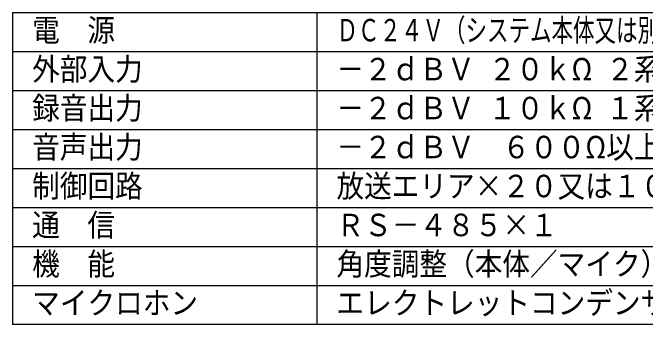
# Model space of a CAD drawing. Units: millimetres, scale not verified. Extents: x -63 to 62, y -56 to 57.
# Drawn here: x -62.5 to 18.6, y -56.4 to -16.4 of the extents above; entities that cross this region are included whole.
import ezdxf
from ezdxf.enums import TextEntityAlignment as Align

# ---------------------------------------------------------------- set-up
doc = ezdxf.new("R2010")
doc.units = ezdxf.units.MM
doc.header["$LTSCALE"] = 0.189891
doc.layers.add('0-0_MOJI1', color=2, linetype='Continuous')
doc.layers.add('0-3_WAKU', color=3, linetype='Continuous')
doc.styles.add('ＭＳ ゴシック', font='')
doc.styles.get('ＭＳ ゴシック').set_extended_font_data('MS Gothic')

msp = doc.modelspace()

# ---------------------------------------------------------------- linework, layer by layer
at = {"layer": '0-3_WAKU', "color": 4}
for p, q in [((-62.5071, -16.3875), (62.493, -16.3875)), ((-62.5071, -16.3875), (-62.5071, -56.3876)), ((-23.5071, -16.3875), (-23.5071, -56.3876)), ((62.493, -56.3876), (-62.5071, -56.3876))]:
    msp.add_line(p, q, dxfattribs=at)
at = {"layer": '0-3_WAKU', "color": 1}
for p, q in [((-62.5071, -21.3875), (62.493, -21.3875)), ((-62.5071, -26.3875), (62.493, -26.3875)), ((-62.5071, -31.3875), (62.493, -31.3875)), ((-62.5071, -36.3875), (62.493, -36.3875)), ((-62.5071, -41.3876), (62.493, -41.3876)), ((-62.5071, -46.3876), (62.493, -46.3876)), ((-62.5071, -51.3876), (62.493, -51.3876))]:
    msp.add_line(p, q, dxfattribs=at)

# ---------------------------------------------------------------- texts
at = {"layer": '0-0_MOJI1', "style": 'ＭＳ ゴシック'}
for s, width, p in [('電  源', 0.9, (-60.0071, -20.9427)), ('ＤＣ２４Ｖ（システム本体又は別売ＡＣアダプターより供給）', 0.7, (-21.0071, -20.9427)), ('外部入力', 0.9, (-60.0071, -25.9427)), ('－２ｄＢＶ ２０ｋΩ ２系統（不平衡）', 0.9, (-21.0071, -25.9427)), ('－２ｄＢＶ １０ｋΩ １系統（不平衡）', 0.9, (-21.0071, -30.9427)), ('録音出力', 0.9, (-60.0071, -30.9427)), ('音声出力', 0.9, (-60.0071, -35.9427)), ('－２ｄＢＶ\u3000６００Ω以上\u3000１系統（平衡）', 0.9, (-21.0071, -35.9427)), ('制御回路', 0.9, (-60.0071, -40.9427)), ('放送エリア×２０又は１０、一斉、個別', 0.9, (-21.0071, -40.9427)), ('通  信', 0.9, (-60.0071, -45.9427)), ('ＲＳ－４８５×１', 0.9, (-21.0071, -45.9427)), ('機  能', 0.9, (-60.0071, -50.9427)), ('角度調整（本体／マイク）、コールサイン１０種類', 0.9, (-21.0071, -50.9427)), ('エレクトレットコンデンサ型', 0.9, (-21.0071, -55.9427)), ('マイクロホン', 0.9, (-60.0071, -55.9427))]:
    msp.add_text(s, height=2.886, dxfattribs=dict(at, width=width)).set_placement(p, align=Align.BOTTOM_LEFT)

doc.saveas('drawing.dxf')
